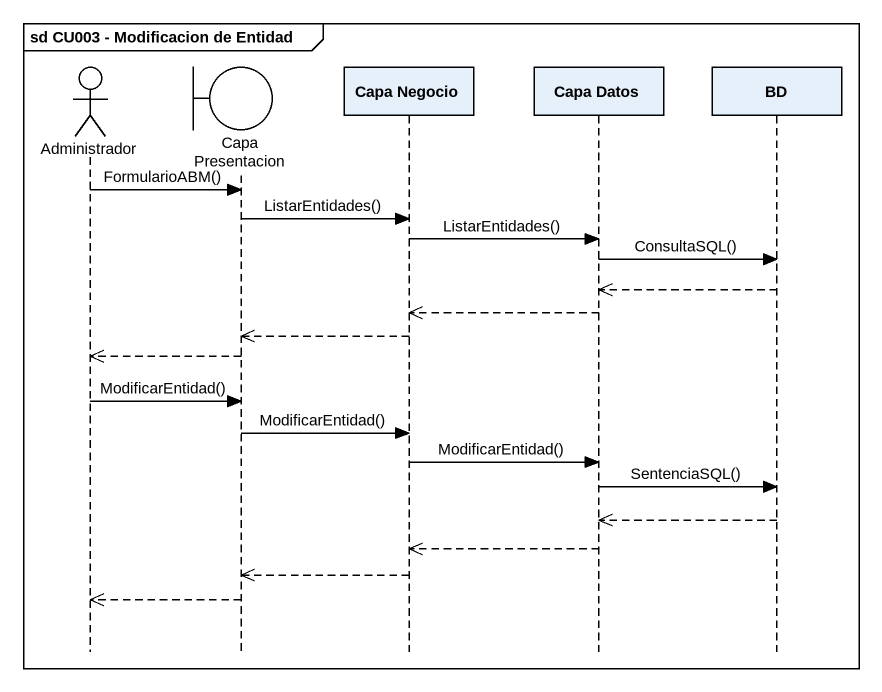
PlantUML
@startuml
mainframe sd CU003 - Modificacion de Entidad
hide footbox
actor Administrador
boundary "Capa Presentacion" as Capa_Presentacion
participant "Capa Negocio" as Capa_Negocio
participant "Capa Datos" as Capa_Datos
participant BD

Administrador -> Capa_Presentacion : FormularioABM()
Capa_Presentacion -> Capa_Negocio : ListarEntidades()
Capa_Negocio -> Capa_Datos : ListarEntidades()
Capa_Datos -> BD : ConsultaSQL()
BD -->> Capa_Datos
Capa_Datos -->> Capa_Negocio
Capa_Negocio -->> Capa_Presentacion
Capa_Presentacion -->> Administrador
Administrador -> Capa_Presentacion : ModificarEntidad()
Capa_Presentacion -> Capa_Negocio : ModificarEntidad()
Capa_Negocio -> Capa_Datos : ModificarEntidad()
Capa_Datos -> BD : SentenciaSQL()
BD -->> Capa_Datos
Capa_Datos -->> Capa_Negocio
Capa_Negocio -->> Capa_Presentacion
Capa_Presentacion -->> Administrador
@enduml
